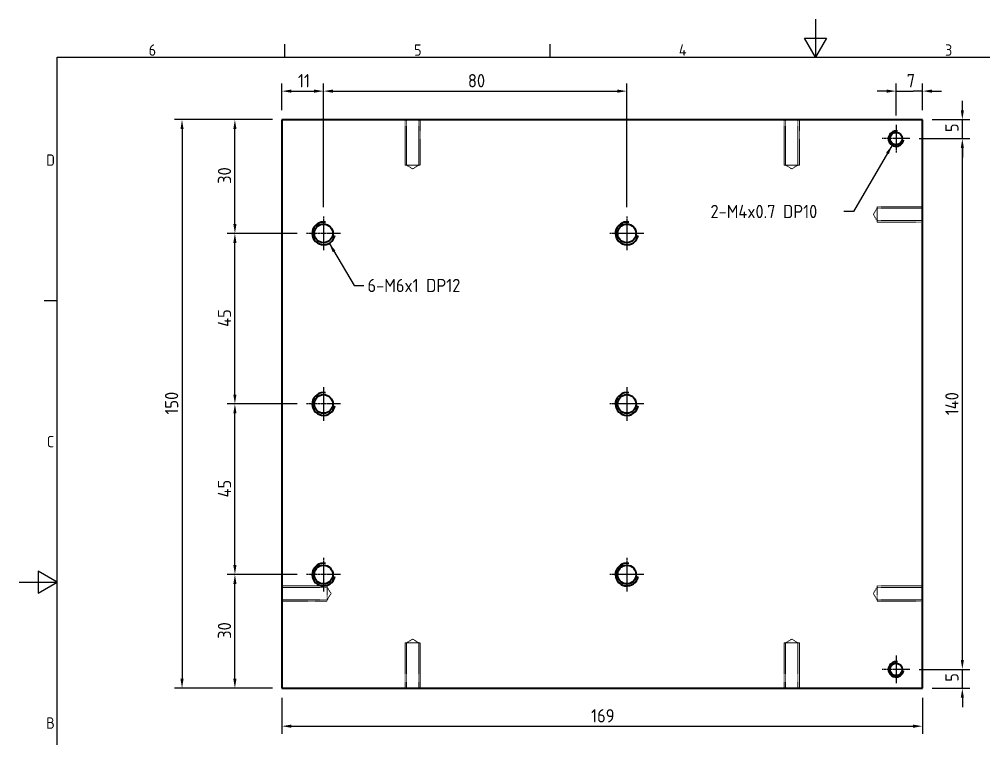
# Model space of a CAD drawing. Header units: millimetres. Extents: x 0 to 420, y 0 to 297.
# Drawn here: x 0 to 254.4, y 107.2 to 297 of the extents above; entities that cross this region are included whole.
import ezdxf

# ---------------------------------------------------------------- set-up
doc = ezdxf.new("R2010")
doc.units = ezdxf.units.MM
doc.linetypes.add('CHAIN', pattern=[0.7087, 0.4724, -0.0591, 0.1181, -0.0591])
doc.linetypes.add('DASHED', pattern=[0.2067, 0.1654, -0.0413])
doc.layers.get('0').update_dxf_attribs({"color": 3, "lineweight": 25, "true_color": 0x00ff00})
for name, color, linetype, lineweight, true_color in [('가려진 것(ISO)', 2, 'DASHED', 18, 0xffff00), ('가시적인 것(ISO)', 3, 'Continuous', 40, 0x00ff00), ('가시적인 좁은 것(ISO)', 3, 'Continuous', 35, 0x00ff00), ('기호(ISO)', 5, 'Continuous', 25, 0x0000ff), ('중심 표식(ISO)', 1, 'Continuous', 25, 0xff0000), ('치수(ISO)', 2, 'Continuous', 25, 0xffff00)]:
    doc.layers.add(name, color=color, linetype=linetype, lineweight=lineweight, true_color=true_color)
doc.layers.add('경계(ISO)', color=7, linetype='Continuous', lineweight=25)
doc.styles.add('문자 텍스트_PSTEK_POSCO', font='isocp.shx')
doc.styles.add('치수 텍스트_PSTEK_POSCO', font='isocp.shx')
doc.dimstyles.new('치수_PSTEK_POSCO', dxfattribs={"dimtxt": 3.5, "dimasz": 2.5, "dimexe": 2, "dimexo": 2.5, "dimgap": 1, "dimtad": 1, "dimrnd": 1e-08, "dimdsep": 46, "dimtxsty": '치수 텍스트_PSTEK_POSCO', "dimcen": 0.09, "dimdle": 10, "dimclrd": 7, "dimclre": 7, "dimclrt": 2, "dimadec": 1, "dimazin": 2, "dimtfac": 1, "dimtmove": 0, "dimatfit": 3, "dimfxl": 1, "dimtolj": 1, "dimlwd": -1, "dimlwe": -1, "dimarcsym": 0})
doc.dimstyles.new('치수_PSTEK_POSCO$7', dxfattribs={"dimtxt": 3.5, "dimasz": 2.5, "dimexe": 2, "dimexo": 2.5, "dimgap": 1, "dimtad": 1, "dimrnd": 1e-08, "dimdsep": 46, "dimtxsty": '치수 텍스트_PSTEK_POSCO', "dimcen": 0.09, "dimdle": 10, "dimclrd": 7, "dimclre": 7, "dimclrt": 2, "dimadec": 1, "dimazin": 2, "dimtfac": 1, "dimtmove": 0, "dimatfit": 3, "dimfxl": 1, "dimtolj": 1, "dimlwd": -1, "dimlwe": -1, "dimarcsym": 0})

# ---------------------------------------------------------------- blocks, each defined once
blk = doc.blocks.new('경계 Default Border')
at = {"layer": '경계(ISO)'}
for p, q in [((70, 287), (70, 290.4)), ((140, 287), (140, 290.4)), ((10, 222.75), (6.6, 222.75))]:
    blk.add_line(p, q, dxfattribs=at)
at = {"layer": '경계(ISO)', "flags": 128}
for points in [[(210, 297), (210, 287), (207.11, 292), (212.89, 292), (210, 287)], [(10, 10), (10, 287), (410, 287), (410, 10), (10, 10)], [(0, 148.5), (10, 148.5), (5, 151.39), (5, 145.61), (10, 148.5)]]:
    blk.add_lwpolyline(points, dxfattribs=at)
at = {"layer": '경계(ISO)', "color": 2, "true_color": 0xffff00, "char_height": 3, "attachment_point": 7, "style": '문자 텍스트_PSTEK_POSCO'}
for s, insert in [('6', (34.14, 287.37)), ('5', (104.14, 287.37)), ('4', (173.97, 287.4)), ('3', (244.17, 287.37)), ('D', (7.08, 258.35)), ('C', (7.24, 184.1)), ('B', (7.08, 109.85))]:
    blk.add_mtext(s, dxfattribs=dict(at, insert=insert))
blk = doc.blocks.new('*D22')
at = {"layer": 'Defpoints', "color": 0, "transparency": 16777216}
for p in [(56.87, 150.52), (75.79, 150.52), (69.25, 120.52)]:
    blk.add_point(p, dxfattribs=at)
at = {"layer": '치수(ISO)', "color": 7, "transparency": 16777216}
for p, q in [((73.29, 150.52), (54.87, 150.52)), ((56.87, 123.02), (56.87, 148.02)), ((66.75, 120.52), (54.87, 120.52))]:
    blk.add_line(p, q, dxfattribs=at)
for points in [[(56.45, 148.02), (57.29, 148.02), (56.87, 150.52)], [(56.45, 123.02), (57.29, 123.02), (56.87, 120.52)]]:
    blk.add_solid(points, dxfattribs=at)
at = {"layer": '치수(ISO)', "color": 2, "transparency": 16777216, "insert": (54.12, 133.58), "char_height": 3.5, "attachment_point": 4, "rotation": 90, "style": '치수 텍스트_PSTEK_POSCO'}
blk.add_mtext('\\A1;30', dxfattribs=at)
blk = doc.blocks.new('*D23')
at = {"layer": 'Defpoints', "color": 0, "transparency": 16777216}
for p in [(56.87, 195.52), (75.79, 195.52), (75.79, 150.52)]:
    blk.add_point(p, dxfattribs=at)
at = {"layer": '치수(ISO)', "color": 7, "transparency": 16777216}
for p, q in [((73.29, 195.52), (54.87, 195.52)), ((56.87, 153.02), (56.87, 193.02)), ((73.29, 150.52), (54.87, 150.52))]:
    blk.add_line(p, q, dxfattribs=at)
for points in [[(56.45, 193.02), (57.29, 193.02), (56.87, 195.52)], [(56.45, 153.02), (57.29, 153.02), (56.87, 150.52)]]:
    blk.add_solid(points, dxfattribs=at)
at = {"layer": '치수(ISO)', "color": 2, "transparency": 16777216, "insert": (54.12, 170.86), "char_height": 3.5, "attachment_point": 4, "rotation": 90, "style": '치수 텍스트_PSTEK_POSCO'}
blk.add_mtext('\\A1;45', dxfattribs=at)
blk = doc.blocks.new('*D24')
at = {"layer": 'Defpoints', "color": 0, "transparency": 16777216}
for p in [(56.87, 240.52), (75.79, 240.52), (75.79, 195.52)]:
    blk.add_point(p, dxfattribs=at)
at = {"layer": '치수(ISO)', "color": 7, "transparency": 16777216}
for p, q in [((73.29, 240.52), (54.87, 240.52)), ((56.87, 198.02), (56.87, 238.02)), ((73.29, 195.52), (54.87, 195.52))]:
    blk.add_line(p, q, dxfattribs=at)
for points in [[(56.45, 238.02), (57.29, 238.02), (56.87, 240.52)], [(56.45, 198.02), (57.29, 198.02), (56.87, 195.52)]]:
    blk.add_solid(points, dxfattribs=at)
at = {"layer": '치수(ISO)', "color": 2, "transparency": 16777216, "insert": (54.12, 215.86), "char_height": 3.5, "attachment_point": 4, "rotation": 90, "style": '치수 텍스트_PSTEK_POSCO'}
blk.add_mtext('\\A1;45', dxfattribs=at)
blk = doc.blocks.new('*D25')
at = {"layer": 'Defpoints', "color": 0, "transparency": 16777216}
for p in [(56.87, 270.52), (69.25, 270.52), (75.79, 240.52)]:
    blk.add_point(p, dxfattribs=at)
at = {"layer": '치수(ISO)', "color": 7, "transparency": 16777216}
for p, q in [((66.75, 270.52), (54.87, 270.52)), ((56.87, 243.02), (56.87, 268.02)), ((73.29, 240.52), (54.87, 240.52))]:
    blk.add_line(p, q, dxfattribs=at)
for points in [[(56.45, 268.02), (57.29, 268.02), (56.87, 270.52)], [(56.45, 243.02), (57.29, 243.02), (56.87, 240.52)]]:
    blk.add_solid(points, dxfattribs=at)
at = {"layer": '치수(ISO)', "color": 2, "transparency": 16777216, "insert": (54.12, 253.6), "char_height": 3.5, "attachment_point": 4, "rotation": 90, "style": '치수 텍스트_PSTEK_POSCO'}
blk.add_mtext('\\A1;30', dxfattribs=at)
blk = doc.blocks.new('*D26')
at = {"layer": 'Defpoints', "color": 0, "transparency": 16777216}
for p in [(80.25, 278.05), (69.25, 270.52), (80.25, 244.98)]:
    blk.add_point(p, dxfattribs=at)
at = {"layer": '치수(ISO)', "color": 7, "transparency": 16777216}
for p, q in [((69.25, 273.02), (69.25, 280.05)), ((80.25, 247.48), (80.25, 280.05)), ((71.75, 278.05), (77.75, 278.05))]:
    blk.add_line(p, q, dxfattribs=at)
for points in [[(71.75, 278.46), (71.75, 277.63), (69.25, 278.05)], [(77.75, 278.46), (77.75, 277.63), (80.25, 278.05)]]:
    blk.add_solid(points, dxfattribs=at)
at = {"layer": '치수(ISO)', "color": 2, "transparency": 16777216, "insert": (73.51, 280.8), "char_height": 3.5, "attachment_point": 4, "style": '치수 텍스트_PSTEK_POSCO'}
blk.add_mtext('\\A1;11', dxfattribs=at)
blk = doc.blocks.new('*D27')
at = {"layer": 'Defpoints', "color": 0, "transparency": 16777216}
for p in [(160.25, 278.05), (80.25, 244.98), (160.25, 244.98)]:
    blk.add_point(p, dxfattribs=at)
at = {"layer": '치수(ISO)', "color": 7, "transparency": 16777216}
for p, q in [((80.25, 247.48), (80.25, 280.05)), ((160.25, 247.48), (160.25, 280.05)), ((82.75, 278.05), (157.75, 278.05))]:
    blk.add_line(p, q, dxfattribs=at)
for points in [[(82.75, 278.46), (82.75, 277.63), (80.25, 278.05)], [(157.75, 278.46), (157.75, 277.63), (160.25, 278.05)]]:
    blk.add_solid(points, dxfattribs=at)
at = {"layer": '치수(ISO)', "color": 2, "transparency": 16777216, "insert": (118.33, 280.8), "char_height": 3.5, "attachment_point": 4, "style": '치수 텍스트_PSTEK_POSCO'}
blk.add_mtext('\\A1;80', dxfattribs=at)
blk = doc.blocks.new('*D28')
at = {"layer": 'Defpoints', "color": 0, "transparency": 16777216}
for p in [(234.87, 125.52), (248.73, 125.52), (238.25, 120.52)]:
    blk.add_point(p, dxfattribs=at)
at = {"layer": '치수(ISO)', "color": 7, "transparency": 16777216}
for p, q in [((248.73, 128.02), (248.73, 130.52)), ((237.37, 125.52), (250.73, 125.52)), ((248.73, 120.52), (248.73, 125.52)), ((240.75, 120.52), (250.73, 120.52)), ((248.73, 118.02), (248.73, 115.52))]:
    blk.add_line(p, q, dxfattribs=at)
for points in [[(248.32, 128.02), (249.15, 128.02), (248.73, 125.52)], [(248.32, 118.02), (249.15, 118.02), (248.73, 120.52)]]:
    blk.add_solid(points, dxfattribs=at)
at = {"layer": '치수(ISO)', "color": 2, "transparency": 16777216, "insert": (245.98, 122.25), "char_height": 3.5, "attachment_point": 4, "rotation": 90, "style": '치수 텍스트_PSTEK_POSCO'}
blk.add_mtext('\\A1;5', dxfattribs=at)
blk = doc.blocks.new('*D29')
at = {"layer": 'Defpoints', "color": 0, "transparency": 16777216}
for p in [(234.87, 265.52), (248.73, 265.52), (234.87, 125.52)]:
    blk.add_point(p, dxfattribs=at)
at = {"layer": '치수(ISO)', "color": 7, "transparency": 16777216}
for p, q in [((237.37, 265.52), (250.73, 265.52)), ((248.73, 128.02), (248.73, 263.02)), ((237.37, 125.52), (250.73, 125.52))]:
    blk.add_line(p, q, dxfattribs=at)
for points in [[(248.32, 263.02), (249.15, 263.02), (248.73, 265.52)], [(248.32, 128.02), (249.15, 128.02), (248.73, 125.52)]]:
    blk.add_solid(points, dxfattribs=at)
at = {"layer": '치수(ISO)', "color": 2, "transparency": 16777216, "insert": (245.98, 192.55), "char_height": 3.5, "attachment_point": 4, "rotation": 90, "style": '치수 텍스트_PSTEK_POSCO'}
blk.add_mtext('\\A1;140', dxfattribs=at)
blk = doc.blocks.new('*D30')
at = {"layer": 'Defpoints', "color": 0, "transparency": 16777216}
for p in [(238.25, 270.52), (248.73, 270.52), (234.87, 265.52)]:
    blk.add_point(p, dxfattribs=at)
at = {"layer": '치수(ISO)', "color": 7, "transparency": 16777216}
for p, q in [((248.73, 273.02), (248.73, 275.52)), ((240.75, 270.52), (250.73, 270.52)), ((248.73, 265.52), (248.73, 270.52)), ((237.37, 265.52), (250.73, 265.52)), ((248.73, 263.02), (248.73, 260.52))]:
    blk.add_line(p, q, dxfattribs=at)
for points in [[(248.32, 273.02), (249.15, 273.02), (248.73, 270.52)], [(248.32, 263.02), (249.15, 263.02), (248.73, 265.52)]]:
    blk.add_solid(points, dxfattribs=at)
at = {"layer": '치수(ISO)', "color": 2, "transparency": 16777216, "insert": (245.98, 267.25), "char_height": 3.5, "attachment_point": 4, "rotation": 90, "style": '치수 텍스트_PSTEK_POSCO'}
blk.add_mtext('\\A1;5', dxfattribs=at)
blk = doc.blocks.new('*D31')
at = {"layer": 'Defpoints', "color": 0, "transparency": 16777216}
for p in [(238.25, 278.05), (238.25, 270.52), (231.25, 269.14)]:
    blk.add_point(p, dxfattribs=at)
at = {"layer": '치수(ISO)', "color": 7, "transparency": 16777216}
for p, q in [((231.25, 271.64), (231.25, 280.05)), ((238.25, 273.02), (238.25, 280.05)), ((228.75, 278.05), (226.25, 278.05)), ((231.25, 278.05), (233.75, 278.05)), ((233.75, 278.05), (235.75, 278.05)), ((238.25, 278.05), (235.75, 278.05)), ((240.75, 278.05), (243.25, 278.05))]:
    blk.add_line(p, q, dxfattribs=at)
for points in [[(228.75, 278.46), (228.75, 277.63), (231.25, 278.05)], [(240.75, 278.46), (240.75, 277.63), (238.25, 278.05)]]:
    blk.add_solid(points, dxfattribs=at)
at = {"layer": '치수(ISO)', "color": 2, "transparency": 16777216, "insert": (234.05, 280.8), "char_height": 3.5, "attachment_point": 4, "style": '치수 텍스트_PSTEK_POSCO'}
blk.add_mtext('\\A1;7', dxfattribs=at)
blk = doc.blocks.new('*D32')
at = {"layer": 'Defpoints', "color": 0, "transparency": 16777216}
for p in [(69.25, 270.52), (42.92, 120.52), (69.25, 120.52)]:
    blk.add_point(p, dxfattribs=at)
at = {"layer": '치수(ISO)', "color": 7, "transparency": 16777216}
for p, q in [((66.75, 270.52), (40.92, 270.52)), ((42.92, 268.02), (42.92, 123.02)), ((66.75, 120.52), (40.92, 120.52))]:
    blk.add_line(p, q, dxfattribs=at)
for points in [[(42.51, 268.02), (43.34, 268.02), (42.92, 270.52)], [(42.51, 123.02), (43.34, 123.02), (42.92, 120.52)]]:
    blk.add_solid(points, dxfattribs=at)
at = {"layer": '치수(ISO)', "color": 2, "transparency": 16777216, "insert": (40.17, 192.72), "char_height": 3.5, "attachment_point": 4, "rotation": 90, "style": '치수 텍스트_PSTEK_POSCO'}
blk.add_mtext('\\A1;150', dxfattribs=at)
blk = doc.blocks.new('*D33')
at = {"layer": 'Defpoints', "color": 0, "transparency": 16777216}
for p in [(69.25, 120.52), (238.25, 120.52), (238.25, 110.52)]:
    blk.add_point(p, dxfattribs=at)
at = {"layer": '치수(ISO)', "color": 7, "transparency": 16777216}
for p, q in [((69.25, 118.02), (69.25, 108.52)), ((238.25, 118.02), (238.25, 108.52)), ((71.75, 110.52), (235.75, 110.52))]:
    blk.add_line(p, q, dxfattribs=at)
for points in [[(71.75, 110.93), (71.75, 110.1), (69.25, 110.52)], [(235.75, 110.93), (235.75, 110.1), (238.25, 110.52)]]:
    blk.add_solid(points, dxfattribs=at)
at = {"layer": '치수(ISO)', "color": 2, "transparency": 16777216, "insert": (150.82, 113.27), "char_height": 3.5, "attachment_point": 4, "style": '치수 텍스트_PSTEK_POSCO'}
blk.add_mtext('\\A1;169', dxfattribs=at)

msp = doc.modelspace()

# ---------------------------------------------------------------- linework, layer by layer
at = {"layer": '가려진 것(ISO)'}
for p, q in [((101.747, 270.518), (101.747, 258.518)), ((102.126, 270.518), (102.126, 258.518)), ((105.368, 270.518), (105.368, 258.518)), ((105.747, 258.518), (105.747, 270.518)), ((201.747, 270.518), (201.747, 258.518)), ((202.126, 270.518), (202.126, 258.518)), ((205.368, 270.518), (205.368, 258.518)), ((205.747, 258.518), (205.747, 270.518)), ((101.747, 258.518), (105.747, 258.518)), ((103.747, 257.544), (102.126, 258.518)), ((103.747, 257.544), (105.368, 258.518)), ((201.747, 258.518), (205.747, 258.518)), ((203.747, 257.544), (202.126, 258.518)), ((203.747, 257.544), (205.368, 258.518)), ((225.273, 245.518), (226.247, 247.139)), ((238.247, 247.518), (226.247, 247.518)), ((226.247, 247.518), (226.247, 243.518)), ((238.247, 247.139), (226.247, 247.139)), ((225.273, 245.518), (226.247, 243.897)), ((238.247, 243.897), (226.247, 243.897)), ((226.247, 243.518), (238.247, 243.518)), ((81.247, 147.518), (69.247, 147.518)), ((81.247, 147.139), (69.247, 147.139)), ((81.247, 147.518), (81.247, 143.518)), ((82.221, 145.518), (81.247, 147.139)), ((82.221, 145.518), (81.247, 143.897)), ((225.273, 145.518), (226.247, 147.139)), ((225.273, 145.518), (226.247, 143.897)), ((238.247, 147.518), (226.247, 147.518)), ((226.247, 147.518), (226.247, 143.518)), ((238.247, 147.139), (226.247, 147.139)), ((81.247, 143.897), (69.247, 143.897)), ((69.247, 143.518), (81.247, 143.518)), ((238.247, 143.897), (226.247, 143.897)), ((226.247, 143.518), (238.247, 143.518)), ((101.747, 132.518), (101.747, 120.518)), ((101.747, 132.518), (105.747, 132.518)), ((103.747, 133.492), (102.126, 132.518)), ((102.126, 132.518), (102.126, 120.518)), ((103.747, 133.492), (105.368, 132.518)), ((105.368, 132.518), (105.368, 120.518)), ((105.747, 120.518), (105.747, 132.518)), ((201.747, 132.518), (201.747, 120.518)), ((201.747, 132.518), (205.747, 132.518)), ((203.747, 133.492), (202.126, 132.518)), ((202.126, 132.518), (202.126, 120.518)), ((203.747, 133.492), (205.368, 132.518)), ((205.368, 132.518), (205.368, 120.518)), ((205.747, 120.518), (205.747, 132.518))]:
    msp.add_line(p, q, dxfattribs=at)
at = {"layer": '가시적인 것(ISO)'}
for p, q in [((238.247, 270.518), (69.247, 270.518)), ((69.247, 270.518), (69.247, 120.518)), ((238.247, 120.518), (238.247, 270.518)), ((69.247, 120.518), (238.247, 120.518))]:
    msp.add_line(p, q, dxfattribs=at)
for centre, radius in [((231.247, 265.518), 1.621), ((80.247, 240.518), 2.459), ((160.247, 240.518), 2.459), ((80.247, 195.518), 2.459), ((160.247, 195.518), 2.459), ((80.247, 150.518), 2.459), ((160.247, 150.518), 2.459), ((231.247, 125.518), 1.621)]:
    msp.add_circle(centre, radius, dxfattribs=at)
msp.add_open_spline([(231.595, 267.101), (231.477, 267.103), (231.36, 267.104), (231.247, 267.104), (231.135, 267.104), (231.018, 267.103), (230.899, 267.101)], degree=3, knots=[-0.033769952, -0.033769952, -0.033769952, -0.033769952, 0, 0, 0, 0.033769952, 0.033769952, 0.033769952, 0.033769952], dxfattribs=at)
at = {"layer": '가시적인 좁은 것(ISO)'}
for centre, radius in [((231.247, 265.518), 2), ((80.247, 240.518), 3), ((160.247, 240.518), 3), ((80.247, 195.518), 3), ((160.247, 195.518), 3), ((80.247, 150.518), 3), ((160.247, 150.518), 3), ((231.247, 125.518), 2)]:
    msp.add_arc(centre, radius, 80, 350, dxfattribs=at)
at = {"layer": '중심 표식(ISO)', "linetype": 'CHAIN'}
for p, q in [((231.247, 269.139), (231.247, 261.897)), ((234.868, 265.518), (227.626, 265.518)), ((80.247, 244.976), (80.247, 236.059)), ((160.247, 244.976), (160.247, 236.059)), ((84.706, 240.518), (75.789, 240.518)), ((164.706, 240.518), (155.789, 240.518)), ((80.247, 199.976), (80.247, 191.059)), ((160.247, 199.976), (160.247, 191.059)), ((84.706, 195.518), (75.789, 195.518)), ((164.706, 195.518), (155.789, 195.518)), ((80.247, 154.976), (80.247, 146.059)), ((160.247, 154.976), (160.247, 146.059)), ((84.706, 150.518), (75.789, 150.518)), ((164.706, 150.518), (155.789, 150.518)), ((231.247, 129.139), (231.247, 121.897)), ((234.868, 125.518), (227.626, 125.518))]:
    msp.add_line(p, q, dxfattribs=at)

# ---------------------------------------------------------------- block references
msp.add_blockref('경계 Default Border', (0, 0))

# ---------------------------------------------------------------- texts
at = {"layer": '기호(ISO)', "color": 2, "true_color": 0xffff00, "char_height": 3.5, "attachment_point": 4, "line_spacing_factor": 0.6125, "style": '치수 텍스트_PSTEK_POSCO'}
for s, insert, width in [('{2-M4x0.7 DP10}', (182.308, 246.299), 34.1829), ('{6-M6x1 DP12}', (91.84, 226.779), 29.07632)]:
    msp.add_mtext(s, dxfattribs=dict(at, insert=insert, width=width))

# ---------------------------------------------------------------- dimensions: what is measured, and where the dimension line sits
at = {"layer": '치수(ISO)', "color": 7}
for base, p1, p2, angle, override, picture, middle in [((80.247, 278.045), (69.247, 270.518), (80.247, 244.976), 180, {"dimdec": 2, "dimtp": 0, "dimtm": 0, "dimtdec": 2, "dimtofl": 0, "dimatfit": 1}, '*D26', (74.737, 278.045)), ((160.247, 278.045), (80.247, 244.976), (160.247, 244.976), 180, {"dimdec": 2, "dimtp": 0, "dimtm": 0, "dimtdec": 2, "dimtofl": 0, "dimatfit": 1}, '*D27', (120.257, 278.045)), ((238.247, 278.045), (231.247, 269.139), (238.247, 270.518), 180, {"dimdec": 2, "dimtp": 0, "dimtm": 0, "dimtdec": 2, "dimtofl": 0}, '*D31', (234.747, 278.045)), ((248.735, 270.518), (234.868, 265.518), (238.247, 270.518), 90, {"dimdec": 2, "dimtp": 0, "dimtm": 0, "dimtdec": 2, "dimtofl": 1, "dimatfit": 1}, '*D30', (248.735, 268.018)), ((42.922, 120.518), (69.247, 270.518), (69.247, 120.518), 90, {"dimdec": 2, "dimtp": 0, "dimtm": 0, "dimtdec": 2, "dimtofl": 0, "dimatfit": 1}, '*D32', (42.922, 195.518)), ((56.87, 270.518), (75.789, 240.518), (69.247, 270.518), 90, {"dimdec": 2, "dimtp": 0, "dimtm": 0, "dimtdec": 2, "dimtofl": 0, "dimatfit": 1}, '*D25', (56.87, 255.528)), ((248.735, 265.518), (234.868, 125.518), (234.868, 265.518), 90, {"dimdec": 2, "dimtp": 0, "dimtm": 0, "dimtdec": 2, "dimtofl": 0, "dimatfit": 1}, '*D29', (248.735, 195.528)), ((56.87, 240.518), (75.789, 195.518), (75.789, 240.518), 90, {"dimdec": 2, "dimtp": 0, "dimtm": 0, "dimtdec": 2, "dimtofl": 0, "dimatfit": 1}, '*D24', (56.87, 218.028)), ((56.87, 195.518), (75.789, 150.518), (75.789, 195.518), 90, {"dimdec": 2, "dimtp": 0, "dimtm": 0, "dimtdec": 2, "dimtofl": 0, "dimatfit": 1}, '*D23', (56.87, 173.028)), ((56.87, 150.518), (69.247, 120.518), (75.789, 150.518), 90, {"dimdec": 2, "dimtp": 0, "dimtm": 0, "dimtdec": 2, "dimtofl": 0, "dimatfit": 1}, '*D22', (56.87, 135.508)), ((248.735, 125.518), (238.247, 120.518), (234.868, 125.518), 90, {"dimdec": 2, "dimtp": 0, "dimtm": 0, "dimtdec": 2, "dimtofl": 1, "dimatfit": 1}, '*D28', (248.735, 123.018)), ((238.247, 110.518), (69.247, 120.518), (238.247, 120.518), 180, {"dimdec": 2, "dimtp": 0, "dimtm": 0, "dimtdec": 2, "dimtofl": 0, "dimatfit": 1}, '*D33', (153.747, 110.518))]:
    dim = msp.add_linear_dim(base=base, p1=p1, p2=p2, angle=angle, dimstyle='치수_PSTEK_POSCO', override=override, dxfattribs=at)
    dim.commit()
    dim.dimension.update_dxf_attribs({"geometry": picture, "text_midpoint": middle, "dimtype": 160})

# ---------------------------------------------------------------- leaders
at = {"layer": '기호(ISO)', "color": 7, "annotation_type": 0, "has_hookline": 1}
for points, hookline_direction, text_width in [([(230.247, 263.786), (219.991, 246.299), (217.491, 246.299)], 1, 29.492), ([(81.747, 237.92), (88.34, 226.779), (90.84, 226.779)], 0, 25.27)]:
    msp.add_leader(points, dimstyle='치수_PSTEK_POSCO$7', override={"dimtad": 0}, dxfattribs=dict(at, hookline_direction=hookline_direction, text_width=text_width))

doc.saveas('drawing.dxf')
